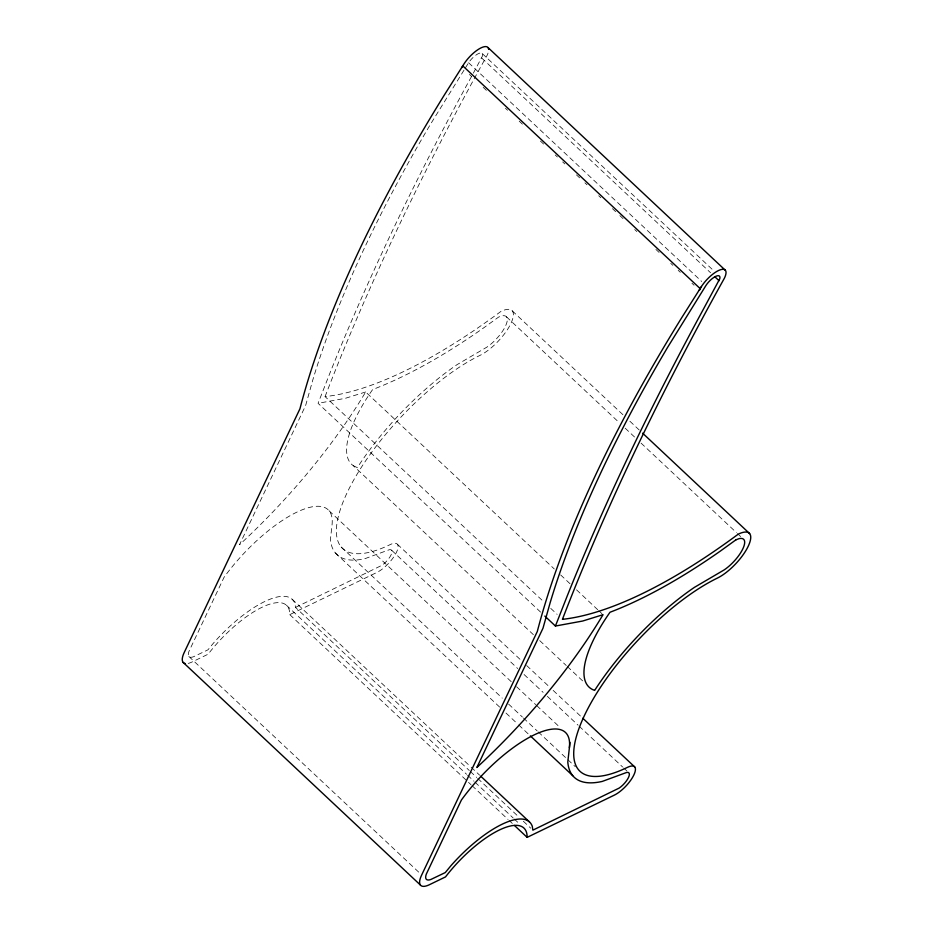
<?xml version="1.0" encoding="UTF-8"?>
<svg xmlns="http://www.w3.org/2000/svg" width="933" height="933" viewBox="0 0 933 933"><rect width="100%" height="100%" fill="white"/><g stroke="black" fill="none" stroke-linecap="round" stroke-linejoin="round"><path stroke-width="0.7" stroke-dasharray="4.67 3.5" d="M473.358 73.159L482.419 56.062A10.998 3.849 -46.8 0 0 478.221 53.706A10.998 3.849 -46.8 0 0 468.599 62.756L464.762 68.937M540.592 612.106L318.071 403.301L330.037 372.815A2067.213 724.789 -46.8 0 1 465.73 87.061L472.669 74.418M463.993 70.185L430.265 124.614A948.033 332.393 -46.8 0 0 312.835 379.836L305.639 405.493L239.501 544.755A271.083 95.049 -46.8 0 0 365.666 391.977L554.284 568.967M295.493 607.43L381.819 565.363A11.546 4.047 -46.8 0 0 391.09 554.855A11.546 4.047 -46.8 0 0 389.236 549.747L364.896 558.692A143.472 50.3 -46.8 0 1 330.445 539.344L332.031 524.999A89.836 31.5 -46.8 0 0 296.472 512.334A89.836 31.5 -46.8 0 0 224.048 577.305L188.991 651.316A16.421 5.761 -46.8 0 0 193.481 656.762L207.919 649.858L213.622 642.93A78.57 27.547 -46.8 0 1 294.91 603.558L295.493 607.43L469.276 770.495M188.209 663.386A24.69 8.654 -46.8 0 0 192.093 661.964L208.141 654.185A70.29 24.643 -46.8 0 1 261.8 607.383A70.29 24.643 -46.8 0 1 289.778 614.637L376.979 572.395A19.861 6.963 -46.8 0 0 396.502 552.243A19.861 6.963 -46.8 0 0 390.181 544.592A135.157 47.385 -46.8 0 1 347.193 492.566A135.157 47.385 -46.8 0 1 480.04 355.356A31.372 10.998 -46.8 0 0 510.876 323.506A31.372 10.998 -46.8 0 0 500.904 311.435A390.519 136.918 -46.8 0 1 325.069 396.607L543.344 601.435M365.666 391.977L345.327 398.309L318.071 403.301M353.257 465.649L357.316 467.655A143.472 50.3 -46.8 0 1 457.03 364.663L486.944 347.111A23.057 8.082 -46.8 0 0 505.464 326.13A23.057 8.082 -46.8 0 0 501.756 315.925L498.63 317.068L483.212 328.194A398.764 139.81 -46.8 0 1 372.652 389.527A110.934 38.894 -46.8 0 0 353.257 465.649L533.384 634.673M482.209 53.508L714.258 271.258M481.696 57.998L710.573 272.763M468.599 62.756L701.721 281.498M469.427 74.442L471.538 76.436M483.201 87.364L486.373 90.349M505.453 108.251L507.564 110.234M519.226 121.173L522.398 124.159M540.417 141.058L543.601 144.044M555.252 154.983L557.374 156.966M562.669 161.945L564.792 163.928M576.442 174.868L579.626 177.853M584.921 182.821L587.044 184.804M598.694 195.743L600.817 197.738M612.468 208.677L615.652 211.651M619.885 215.628L623.069 218.614M634.72 229.553L636.842 231.547M655.922 249.438L659.095 252.423M670.757 263.363L672.868 265.345M678.174 270.325L680.285 272.308M691.948 283.247L694.059 285.23M512.275 310.876L623.536 415.278M629.892 421.238L639.432 430.195M506.502 316.847L618.812 422.241M625.18 428.2L634.708 437.157M641.064 443.117L736.44 532.603M737.49 533.606L740.674 536.58M560.64 574.926L570.18 583.871M576.536 589.843L597.726 609.727M598.788 610.718L601.96 613.704M550.762 608.398L557.129 614.357M539.752 640.644L566.238 665.497M567.299 666.5L583.195 681.405M397.388 544.242L521.36 660.576M526.667 665.544L548.919 686.431M553.152 690.408L581.76 717.255M391.603 550.213L517.698 668.529M524.066 674.501L543.134 692.391M547.368 696.368L578.098 725.209M579.16 726.201L622.603 766.973M623.664 767.964L626.848 770.95M329.057 510.736L511.307 681.755M516.602 686.723L535.682 704.625M536.743 705.616L560.057 727.495M341.175 546.995L502.246 698.129M508.602 704.1L522.375 717.022M523.436 718.013L537.21 730.947M538.271 731.938L566.879 758.786M567.94 759.777L575.358 766.739M335.402 552.966L499.645 707.086M506.001 713.045L517.652 723.985M518.713 724.976L529.314 734.924M292.099 599.196L470.115 766.238M471.177 767.229L479.644 775.183M470.337 771.486L476.693 777.457M477.754 778.449L519.075 817.226M523.308 821.203L530.725 828.166M286.443 605.237L466.582 774.273M467.631 775.265L473.999 781.236M475.049 782.227L513.197 818.019M514.258 819.011L518.503 822.988M289.778 614.637L470.978 784.665M472.04 785.656L508.065 819.466M509.126 820.457L512.31 823.442M188.874 656.47L419.873 873.23M325.069 396.607A2058.968 721.897 -46.8 0 1 487.119 55.315A19.313 6.764 -46.8 0 0 488.356 52.026"/><path stroke-width="1.4" d="M569.981 742.365L567.8 762.074A143.472 50.3 -46.8 0 0 602.251 781.422L626.591 772.477A11.546 4.047 -46.8 0 1 628.445 777.586A11.546 4.047 -46.8 0 1 619.174 788.082L532.848 830.16L532.276 826.276A78.57 27.547 -46.8 0 0 450.977 865.649L445.274 872.577L430.848 879.481A16.421 5.761 -46.8 0 1 426.346 874.034L461.403 800.024A89.836 31.5 -46.8 0 1 533.828 735.052A89.836 31.5 -46.8 0 1 569.387 747.718M555.427 626.031L567.392 595.546A2067.213 724.789 -46.8 0 1 703.085 309.779L719.775 278.78A10.998 3.849 -46.8 0 0 715.576 276.425A10.998 3.849 -46.8 0 0 705.954 285.475L667.62 347.333A948.033 332.393 -46.8 0 0 550.19 602.555L542.994 628.212L476.868 767.486A271.083 95.049 -46.8 0 0 603.021 614.695L582.682 621.028L555.427 626.031L544.825 616.083M462.01 67.479L462.768 65.87L700.135 288.589L699.365 290.21L701.453 286.501A19.313 6.764 -46.8 0 1 719.926 269.929A19.313 6.764 -46.8 0 1 724.486 278.034A2058.968 721.897 -46.8 0 0 562.424 619.337A390.519 136.918 -46.8 0 0 738.26 534.154A31.372 10.998 -46.8 0 1 748.231 546.237A31.372 10.998 -46.8 0 1 717.395 578.087A135.157 47.385 -46.8 0 0 584.548 715.284A135.157 47.385 -46.8 0 0 627.547 767.323A19.861 6.963 -46.8 0 1 633.857 774.961A19.861 6.963 -46.8 0 1 614.334 795.126L527.145 837.367A70.29 24.643 -46.8 0 0 499.155 830.102A70.29 24.643 -46.8 0 0 445.507 876.915L429.448 884.694A24.69 8.654 -46.8 0 1 421.588 875.189L537.303 631.501A956.278 335.285 -46.8 0 1 681.626 317.838L701.453 286.501M487.982 47.536L725.338 270.267M714.806 276.739L719.051 280.716M642.615 433.169L749.631 533.594M582.822 718.247L634.743 766.961M530.376 735.915L572.757 775.685M480.705 776.174L529.454 821.915M514.421 825.437L527.145 837.367M183.136 662.407L420.491 885.125M488.647 49.367A19.313 6.764 -46.8 0 0 479.294 48.796A19.313 6.764 -46.8 0 0 464.098 63.771L444.271 95.108A956.278 335.285 -46.8 0 0 299.948 408.771L184.233 652.459A24.69 8.654 -46.8 0 0 185.154 663.538M735.985 539.799L720.579 550.925A398.764 139.81 -46.8 0 1 610.007 612.246A110.934 38.894 -46.8 0 0 594.671 690.373A143.472 50.3 -46.8 0 1 694.385 587.382L724.3 569.83A23.057 8.082 -46.8 0 0 742.831 548.849A23.057 8.082 -46.8 0 0 739.111 538.644L735.985 539.799"/></g></svg>
